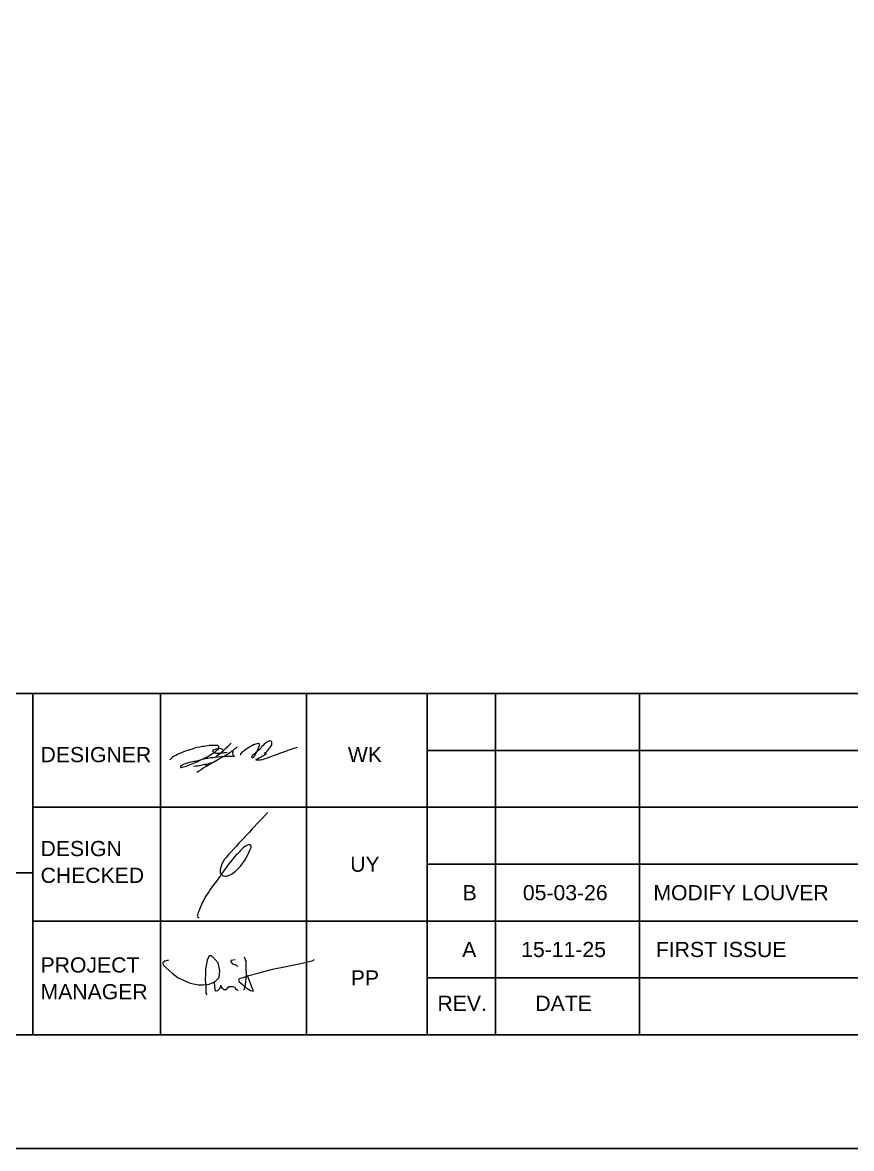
# Paper-space layout '1-PP19-SE-6200-62' of a CAD drawing. Header units: millimetres. Extents: x 2461 to 3302, y -5 to 589.
# Drawn here: x 2875.4 to 2984.8, y -5.1 to 143.4 of the extents above; entities that cross this region are included whole.
import ezdxf
from ezdxf.enums import TextEntityAlignment as Align

# ---------------------------------------------------------------- set-up
doc = ezdxf.new("R2010")
doc.units = ezdxf.units.MM
doc.layers.get('Defpoints').update_dxf_attribs({"color": 250})
for name, color, linetype in [('3', 7, 'Continuous'), ('CVA-E2-P-OR00-TBKA1D$0$CVA-E2-P-OR00-TBKA1$0$CVT010-FRAME-LINE_1', 1, 'Continuous'), ('CVA-E2-P-OR00-TBKA1D$0$CVA-E2-P-OR00-TBKA1$0$CVT010-FRAME-LINE_10', 10, 'Continuous'), ('CVA-E2-P-OR00-TBKA1D$0$CVA-E2-P-OR00-TBKA1$0$CVT010-FRAME-LINE_3', 3, 'Continuous'), ('CVA-E2-P-OR00-TBKA1D$0$CVA-E2-P-OR00-TBKA1$0$CVT010-FRAME-LINE_7', 7, 'Continuous'), ('CVA-E2-P-OR00-TBKA1D$0$CVA-E2-P-OR00-TBKA1$0$Xref-Title Block$0$7', 7, 'Continuous'), ('CVT040_T', 3, 'Continuous'), ('signature', 5, 'Continuous')]:
    doc.layers.add(name, color=color, linetype=linetype)
doc.layers.add('Z-230_A_LEVEL', color=3, linetype='Continuous', lineweight=9)
doc.styles.add('Arial', font='arial.ttf')
doc.styles.add('Arial_2', font='arial.ttf', dxfattribs={"height": 3})
doc.styles.add('CVA-E2-P-OR00-TBKA1D$0$Arial', font='arial.ttf')
doc.styles.add('ROMANS', font='arial.ttf', dxfattribs={"width": 0.85})

# ---------------------------------------------------------------- blocks, each defined once
blk = doc.blocks.new('Pirat')
at = {"layer": '3', "color": 5, "lineweight": 20, "ltscale": 3}
for points in [[(-4.39, 3.87), (-4.82, 3.77), (-5.05, 3.58), (-5, 3.34), (-4.69, 3.03), (-4.3, 2.68), (-3.95, 2.37), (-3.26, 1.82), (-2.71, 1.58), (-1.84, 1.19), (-0.87, 1.01), (-0.32, 1.01), (0.36, 1.09), (1.02, 1.34), (1.54, 1.87), (1.62, 2.69), (1.42, 3.57), (1.09, 3.97), (0.64, 4.38), (0.36, 4.38), (0.16, 3.87), (-0.05, 2.84), (-0.05, 2.24), (-0.1, 1.62), (0, 0.79), (0, 0), (0.1, -0.18)], [(4.84, 2.05), (4.33, 1.83), (3.89, 1.69), (3.8, 1.53), (3.9, 1.33), (4.23, 1.06), (4.7, 0.66), (5.21, 0.33), (5.57, 0.24), (5.33, 0.83), (5.09, 1.45), (4.85, 2.06), (6.07, 2.38), (7.77, 2.84), (9.38, 3.15), (10.49, 3.37), (11.4, 3.55), (12.06, 3.73), (12.52, 3.86), (12.65, 3.96)], [(4.47, 0.38), (4.63, 1.05), (4.73, 2.05), (4.71, 3.12), (4.69, 3.74), (4.51, 4.22)], [(3.43, 3.91), (2.9, 3.86), (2.9, 3.7), (3.1, 3.47), (3.38, 3.37), (3.74, 3.19)], [(0.97, 1.4), (0.98, 0.73), (1.07, 0.3), (1.05, 0.21)], [(1.05, 0.39), (1.2, 0.29), (1.39, 0.34), (1.57, 0.55), (1.72, 0.82), (1.72, 0.97)], [(1.72, 0.82), (1.91, 0.59), (2.14, 0.47), (2.4, 0.47), (2.6, 0.7), (2.68, 0.8), (3.11, 0.8), (3.36, 0.74), (3.46, 0.58), (3.62, 0.44), (3.77, 0.31)]]:
    blk.add_lwpolyline(points, dxfattribs=at)
blk = doc.blocks.new('WK')
at = {"layer": '3', "color": 5, "lineweight": 20, "ltscale": 3}
for points in [[(1228.2, 70.1, 0.005592), (1172, 50.1, -0.098441), (1159.5, 48.6, -0.724379), (1158.8, 50, 0.050582), (1175, 59, 0.813677), (1175.2, 60.6, 0.014572), (1172.2, 60.6, 0.191131), (1179.6, 66.4, 0.043652), (1185, 73.4, 0.135231), (1185.5, 78.9, 0.410408), (1181.7, 80.9, 0.04861), (1176.9, 79, 0.049472), (1168.5, 71.5, -0.074076), (1162.1, 64.7, 0.016851), (1153, 56.8, 0.268615), (1151.1, 53.8, 0.53921), (1153.2, 53.1, 0.165153), (1156.8, 56.6, 0.024719), (1164.1, 71.6, 0.172757), (1164.3, 75.7, 0.422143), (1162.3, 76.7, 0.078686), (1154.4, 74.2, 0.039105), (1144.1, 68.4, 0.025502), (1133.8, 60.7, 0.376844), (1132.5, 56.9)], [(1126.9, 70.8, 0.061899), (1121.8, 66.6, 0.321505), (1119.1, 62.7, 0.11888), (1119.3, 58.9, 0.136982), (1121.3, 55.5, -0.948886), (1120.9, 54.5, 0.014954), (1115.6, 54.9, 0.010941), (1103.2, 54.4, 0.001008), (1085.3, 52.7, 0.01697), (1074.2, 51.1, 0.023036), (1057.6, 46.8, -0.001708), (1048.5, 45.2, 0.027706), (1037.1, 41.7, 0.106931), (1031.5, 38.7, 0.264319), (1030.6, 36.3, 0.09813), (1033.4, 36.5, 0.053054), (1043.4, 39.6, 0.023638), (1065.1, 49, 0.054899), (1084, 59.3, 0.063358), (1095, 67.9, 0.338739), (1095.5, 71.4, 0.254369), (1090.2, 73.4, 0.020265), (1079.5, 73.1, 0.00467), (1068, 71.5, 0.041198), (1050.2, 67.4, -0.002089), (1035.7, 62.5, 0.028205), (1022.6, 56.4, 0.103128), (1012.7, 49.3)], [(1052.8, 38.6, 0.052875), (1067.2, 40.5, 0.019337), (1086.4, 45, 0.013241), (1098.2, 51.9, -0.108094), (1103.9, 54.7, 0.00097), (1114.5, 61.6, -0.048447), (1119.8, 65.1)], [(1103.3, 65.1, 0.083791), (1099.8, 67.7, 0.152116), (1087.5, 66.1, 0.277383), (1084.7, 64, 0.162494), (1088.9, 60.7, 0.118623), (1099.2, 60.7, 0.015758), (1110, 62.2)], [(1086.4, 45, 0.010527), (1073, 37.1, 0.003863), (1058.2, 27.4)]]:
    blk.add_lwpolyline(points, format="xyb", dxfattribs=at)
for centre, radius, start, end in [((756.9, 456.2), 522.5, 309.5404, 313.524), ((1069.4, 31.6), 9.56, 48.3864, 84.4933)]:
    blk.add_arc(centre, radius, start, end, dxfattribs=at)
blk = doc.blocks.new('CVA-C1-P-OR00-TBKA1-WD')
at = {"layer": '3', "color": 5, "lineweight": 20, "ltscale": 3}
blk.add_lwpolyline([(446.97, 44.32, 0.005977), (441.47, 38.38, 0.14161), (440.7, 36.76, 0.259003), (440.86, 36.12, 0.334067), (441.78, 35.99, 0.09465), (443.2, 37.05, 0.07799), (444.25, 38.55, 0.036869), (444.78, 39.72, 0.699634), (444.37, 40.05, 0.090491), (443.74, 39.66, 0.015698), (442.65, 38.53, -0.002777), (441.85, 37.55, 0.012719), (440.52, 35.7, 0.026938), (438.77, 33.23, 0.036796), (437.95, 31.51, 0.039301), (437.69, 30.74, 0.624375), (437.91, 30.48)], format="xyb", dxfattribs=at)
at = {"layer": 'CVA-E2-P-OR00-TBKA1D$0$CVA-E2-P-OR00-TBKA1$0$CVT010-FRAME-LINE_1'}
for p, q in [((416, 60), (416, 15)), ((432.81, 60), (432.81, 15)), ((468, 60), (468, 15)), ((477, 60), (477, 15)), ((496, 60), (496, 15)), ((468, 52.5), (603, 52.5)), ((416, 45), (468, 45)), ((468, 45), (603, 45)), ((468, 37.5), (603, 37.5)), ((416, 30), (468, 30)), ((468, 30), (603, 30)), ((468, 22.5), (603, 22.5))]:
    blk.add_line(p, q, dxfattribs=at)
blk.add_lwpolyline([(452.07, 60), (452.07, 15)], dxfattribs=at)
at = {"layer": 'CVA-E2-P-OR00-TBKA1D$0$CVA-E2-P-OR00-TBKA1$0$CVT010-FRAME-LINE_10', "color": 7}
blk.add_lwpolyline([(43, 15), (818, 15), (818, 579), (43, 579)], close=True, dxfattribs=at)
at = {"layer": 'CVA-E2-P-OR00-TBKA1D$0$CVA-E2-P-OR00-TBKA1$0$CVT010-FRAME-LINE_3'}
blk.add_line((346, 36.36), (416, 36.36), dxfattribs=at)
at = {"layer": 'CVA-E2-P-OR00-TBKA1D$0$CVA-E2-P-OR00-TBKA1$0$CVT010-FRAME-LINE_7'}
blk.add_lwpolyline([(658, 85), (603, 85), (603, 60), (43, 60)], dxfattribs=at)
at = {"layer": 'Defpoints'}
blk.add_lwpolyline([(0, 594), (0, 0), (841, 0), (841, 594)], close=True, dxfattribs=at)
at = {"color": 5, "xscale": 0.07786272774828393, "yscale": 0.07786272774828393, "zscale": 0.07786272774828393}
blk.add_blockref('WK', (355.21, 47.44), dxfattribs=at)
at = {"layer": 'signature', "xscale": 1.128516556465693, "yscale": 1.128516556465693, "zscale": 1.128516556465693}
blk.add_blockref('Pirat', (438.82, 20.46), dxfattribs=at)
at = {"layer": 'CVA-E2-P-OR00-TBKA1D$0$CVA-E2-P-OR00-TBKA1$0$Xref-Title Block$0$7', "color": 2, "style": 'CVA-E2-P-OR00-TBKA1D$0$Arial'}
for s, p in [('DESIGNER', (417, 51.95)), ('DESIGN', (417, 39.56)), ('CHECKED', (417, 36.03)), ('PROJECT', (417, 24.21)), ('MANAGER', (417, 20.68))]:
    blk.add_text(s, height=2, rotation=0, dxfattribs=at).set_placement(p, align=Align.MIDDLE_LEFT)
for s, p in [('REV.', (472.62, 19.15)), ('DATE', (486, 19.15))]:
    blk.add_text(s, height=2, rotation=0, dxfattribs=at).set_placement(p, align=Align.MIDDLE_CENTER)
blk = doc.blocks.new('AECOM_Titleblock')
at = {"layer": 'CVT040_T', "color": 2, "style": 'ROMANS', "width": 0.9}
for tag, p in [('REV.5', (472.62, 56.25)), ('DATE5', (486, 56.25)), ('D5', (578, 56.38)), ('C5', (588, 56.38)), ('A5', (597.27, 56.38)), ('DESIGNER', (459.79, 51.95)), ('REV.4', (472.62, 48.75)), ('DATE4', (486, 48.75)), ('D4', (578, 48.86)), ('C4', (588, 48.86)), ('A4', (597.27, 48.86)), ('REV.3', (472.62, 41.25)), ('DATE3', (486, 41.25)), ('D3', (578, 41.33)), ('C3', (588, 41.33)), ('A3', (597.27, 41.33)), ('CHECKED', (459.79, 37.5)), ('REV.2', (472.62, 33.75)), ('DATE2', (486, 33.75)), ('D2', (578, 33.88)), ('C2', (588, 33.88)), ('A2', (597.43, 33.88)), ('REV.1', (472.62, 26.25)), ('DATE1', (486, 26.25)), ('D1', (577.56, 26.37)), ('C1', (587.52, 26.37)), ('A1', (596.99, 26.37)), ('PROJECT', (459.79, 22.5))]:
    blk.add_attdef(tag, text='', height=2, dxfattribs=at).set_placement(p, align=Align.MIDDLE_CENTER)
for tag, p in [('DESCRIPTION5', (498.17, 56.25)), ('DESCRIPTION4', (498.17, 48.75)), ('DESCRIPTION3', (498.17, 41.25)), ('DESCRIPTION2', (498.17, 33.75)), ('DESCRIPTION1', (498.17, 26.25))]:
    blk.add_attdef(tag, text='', height=2, dxfattribs=at).set_placement(p, align=Align.MIDDLE_LEFT)
at = {"layer": 'CVT040_T', "color": 7, "style": 'ROMANS', "width": 0.8}
for tag, p in [('TITLE_1', (662.92, 52.63)), ('TITLE_2', (662.92, 42.59))]:
    blk.add_attdef(tag, p, '', height=4, dxfattribs=at)
at = {"layer": 'CVT040_T', "style": 'ROMANS', "width": 0.9}
for tag, p in [('SCALE_FOR_A1', (621.17, 54.57)), ('SCALE_FOR_A3', (621.17, 49.16)), ('UNITS', (622.09, 35.83)), ('DATE', (622.09, 21.12))]:
    blk.add_attdef(tag, text='', height=3, dxfattribs=at).set_placement(p, align=Align.MIDDLE_LEFT)
at = {"layer": 'CVT040_T', "style": 'ROMANS', "width": 0.8}
blk.add_attdef('TITLE_3', (663.42, 33.77), '', height=3, dxfattribs=at)
at = {"layer": 'CVT040_T', "style": 'ROMANS', "width": 0.9}
for tag, p in [('STATUS', (681.75, 20.66)), ('DRAWING_NO', (735.5, 20.66)), ('REVISION', (777, 20.66)), ('SHEET_NO', (803.53, 20.66))]:
    blk.add_attdef(tag, text='', height=3, dxfattribs=at).set_placement(p, align=Align.MIDDLE_CENTER)

psp = doc.layouts.new('1-PP19-SE-6200-62')

# ---------------------------------------------------------------- block references
at = {"color": 6}
psp.add_blockref('CVA-C1-P-OR00-TBKA1-WD', (2460.8, -5.08), dxfattribs=at)
ref = psp.add_blockref('AECOM_Titleblock', (2460.8, -5.08), dxfattribs=at)
ref.add_attrib('REV.1', 'A', dxfattribs={"layer": 'CVT040_T', "height": 2, "style": 'Arial'}).set_placement((2933.42, 21.17), align=Align.MIDDLE_LEFT)
ref.add_attrib('DATE1', '15-11-25', dxfattribs={"layer": 'CVT040_T', "height": 2, "style": 'Arial'}).set_placement((2946.8, 21.17), align=Align.MIDDLE_CENTER)
ref.add_attrib('DESCRIPTION1', 'FIRST ISSUE', dxfattribs={"layer": 'CVT040_T', "height": 2, "style": 'Arial'}).set_placement((2958.97, 21.17), align=Align.MIDDLE_LEFT)
ref.add_attrib('DESIGNER', 'WK', dxfattribs={"layer": 'CVT040_T', "height": 2, "style": 'Arial'}).set_placement((2920.59, 46.88), align=Align.MIDDLE_CENTER)
ref.add_attrib('CHECKED', 'UY', dxfattribs={"layer": 'CVT040_T', "color": 3, "height": 2, "style": 'Arial'}).set_placement((2920.59, 32.42), align=Align.MIDDLE_CENTER)
ref.add_attrib('PROJECT', 'PP', dxfattribs={"layer": 'CVT040_T', "height": 2, "style": 'Arial'}).set_placement((2920.59, 17.42), align=Align.MIDDLE_CENTER)

# ---------------------------------------------------------------- texts
at = {"layer": 'Z-230_A_LEVEL', "style": 'Arial_2'}
for s, p in [('B', (2933.48, 27.66)), ('05-03-26', (2941.43, 27.66)), ('MODIFY LOUVER', (2958.65, 27.66))]:
    psp.add_text(s, height=2, rotation=360, dxfattribs=at).set_placement(p)

doc.saveas('drawing.dxf')
